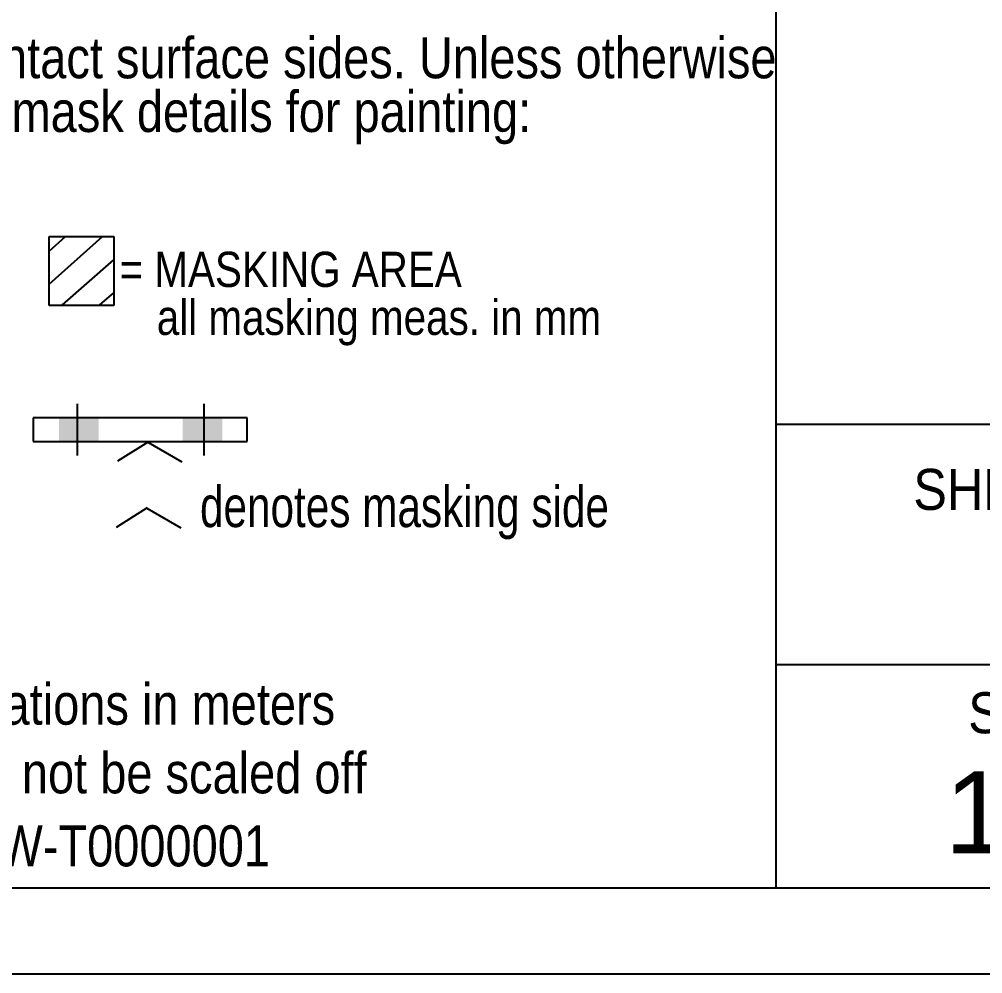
# Model space of a CAD drawing. Header units: millimetres. Extents: x 0 to 420, y 0 to 297.
# Drawn here: x 181 to 237, y 0 to 55.6 of the extents above; entities that cross this region are included whole.
import ezdxf

# ---------------------------------------------------------------- set-up
doc = ezdxf.new("R2010")
doc.units = ezdxf.units.MM
doc.styles.add('ARIAL', font='ARIAL.TTF', dxfattribs={"height": 0.2})
doc.styles.add('Arial Narrow', font='ARIALN.TTF', dxfattribs={"height": 0.2})

# ---------------------------------------------------------------- blocks, each defined once
blk = doc.blocks.new('Unknown-43744247-1168')
at = {"color": 5, "linetype": 'Continuous'}
for p, q in [((5, 5), (415, 5)), ((0, 0), (420, 0))]:
    blk.add_line(p, q, dxfattribs=at)
blk = doc.blocks.new('0_TCM_4503_AIVD_AD_TITLE_BLOCK-43744247-2020')
at = {"color": 4, "linetype": 'Continuous'}
blk.add_line((225, 114), (225, 5), dxfattribs=at)
at = {"color": 7, "linetype": 'Continuous'}
for p, q in [((225, 32), (415, 32)), ((225, 18), (415, 18)), ((225, 5), (415, 5))]:
    blk.add_line(p, q, dxfattribs=at)
at = {"color": 7, "linetype": 'Continuous', "style": 'ARIAL', "width": 0.88}
for s, p in [('SHEET SIZE', (233, 27)), ('SCALE:', (236.197, 13.997))]:
    blk.add_text(s, height=2.3877, dxfattribs=at).set_placement(p)
at = {"color": 7, "style": 'ARIAL'}
blk.add_text('1:10', height=4.7754, dxfattribs=at).set_placement((234.832, 7.016))
blk = doc.blocks.new('0_TCM_4503_AIVD_AD_NOTE_BLOCK-43744247-2023')
at = {"linetype": 'Continuous'}
for points in [[(183.291, 30.972), (185.604, 30.972), (185.604, 32.352), (183.291, 32.352)], [(190.487, 30.972), (192.8, 30.972), (192.8, 32.352), (190.487, 32.352)]]:
    blk.add_hatch(color=7, dxfattribs=at).paths.add_polyline_path(points)
at = {"color": 7, "linetype": 'Continuous'}
for p, q in [((182.73, 40.14), (185.827, 42.905)), ((182.73, 38.902), (182.73, 42.905)), ((182.73, 42.068), (183.667, 42.905)), ((182.73, 42.905), (186.479, 42.905)), ((186.479, 42.905), (186.479, 38.902)), ((183.504, 38.939), (186.479, 41.559)), ((185.664, 38.939), (186.479, 39.63)), ((186.479, 38.902), (182.73, 38.902)), ((184.349, 33.17), (184.349, 30.167)), ((191.727, 33.17), (191.727, 30.167)), ((194.244, 32.352), (181.785, 32.352)), ((181.785, 32.352), (181.785, 30.972)), ((194.244, 30.972), (194.244, 32.352)), ((181.785, 30.972), (194.244, 30.972)), ((188.496, 30.959), (186.697, 29.83)), ((188.474, 30.944), (190.453, 29.801)), ((188.421, 27.113), (186.622, 25.984)), ((188.399, 27.099), (190.378, 25.955))]:
    blk.add_line(p, q, dxfattribs=at)
at = {"color": 7, "linetype": 'Continuous', "style": 'Arial Narrow'}
for s, height, p in [('3. Where required, masking area shall be provided on contact surface sides. Unless otherwise', 2.38607, (111.25, 52.125)), ('   specified, masking size and pattern according to below mask details for painting:', 2.38607, (111.25, 49)), ('= MASKING AREA', 2.05103, (186.821, 39.977)), ('all masking meas. in mm', 2.05103, (188.986, 37.183)), ('5. All dimensions and coordinates are in millimeters, elevations in meters', 2.38607, (111.25, 14.5)), ('6. Only written dimension shall be followed, drawing shall not be scaled off', 2.38607, (111.25, 10.5)), ('7. Seal welds to be provided as per document 4503-XI-SW-T0000001', 2.38607, (111.25, 6.25))]:
    blk.add_text(s, height=height, dxfattribs=at).set_placement(p)
at = {"color": 7, "linetype": 'Continuous', "style": 'Arial Narrow', "width": 0.9}
blk.add_text('denotes masking side', height=2.38607, dxfattribs=at).set_placement((191.5, 26))

msp = doc.modelspace()

# ---------------------------------------------------------------- block references
for name in ['Unknown-43744247-1168', '0_TCM_4503_AIVD_AD_TITLE_BLOCK-43744247-2020', '0_TCM_4503_AIVD_AD_NOTE_BLOCK-43744247-2023']:
    msp.add_blockref(name, (0, 0))

doc.saveas('drawing.dxf')
